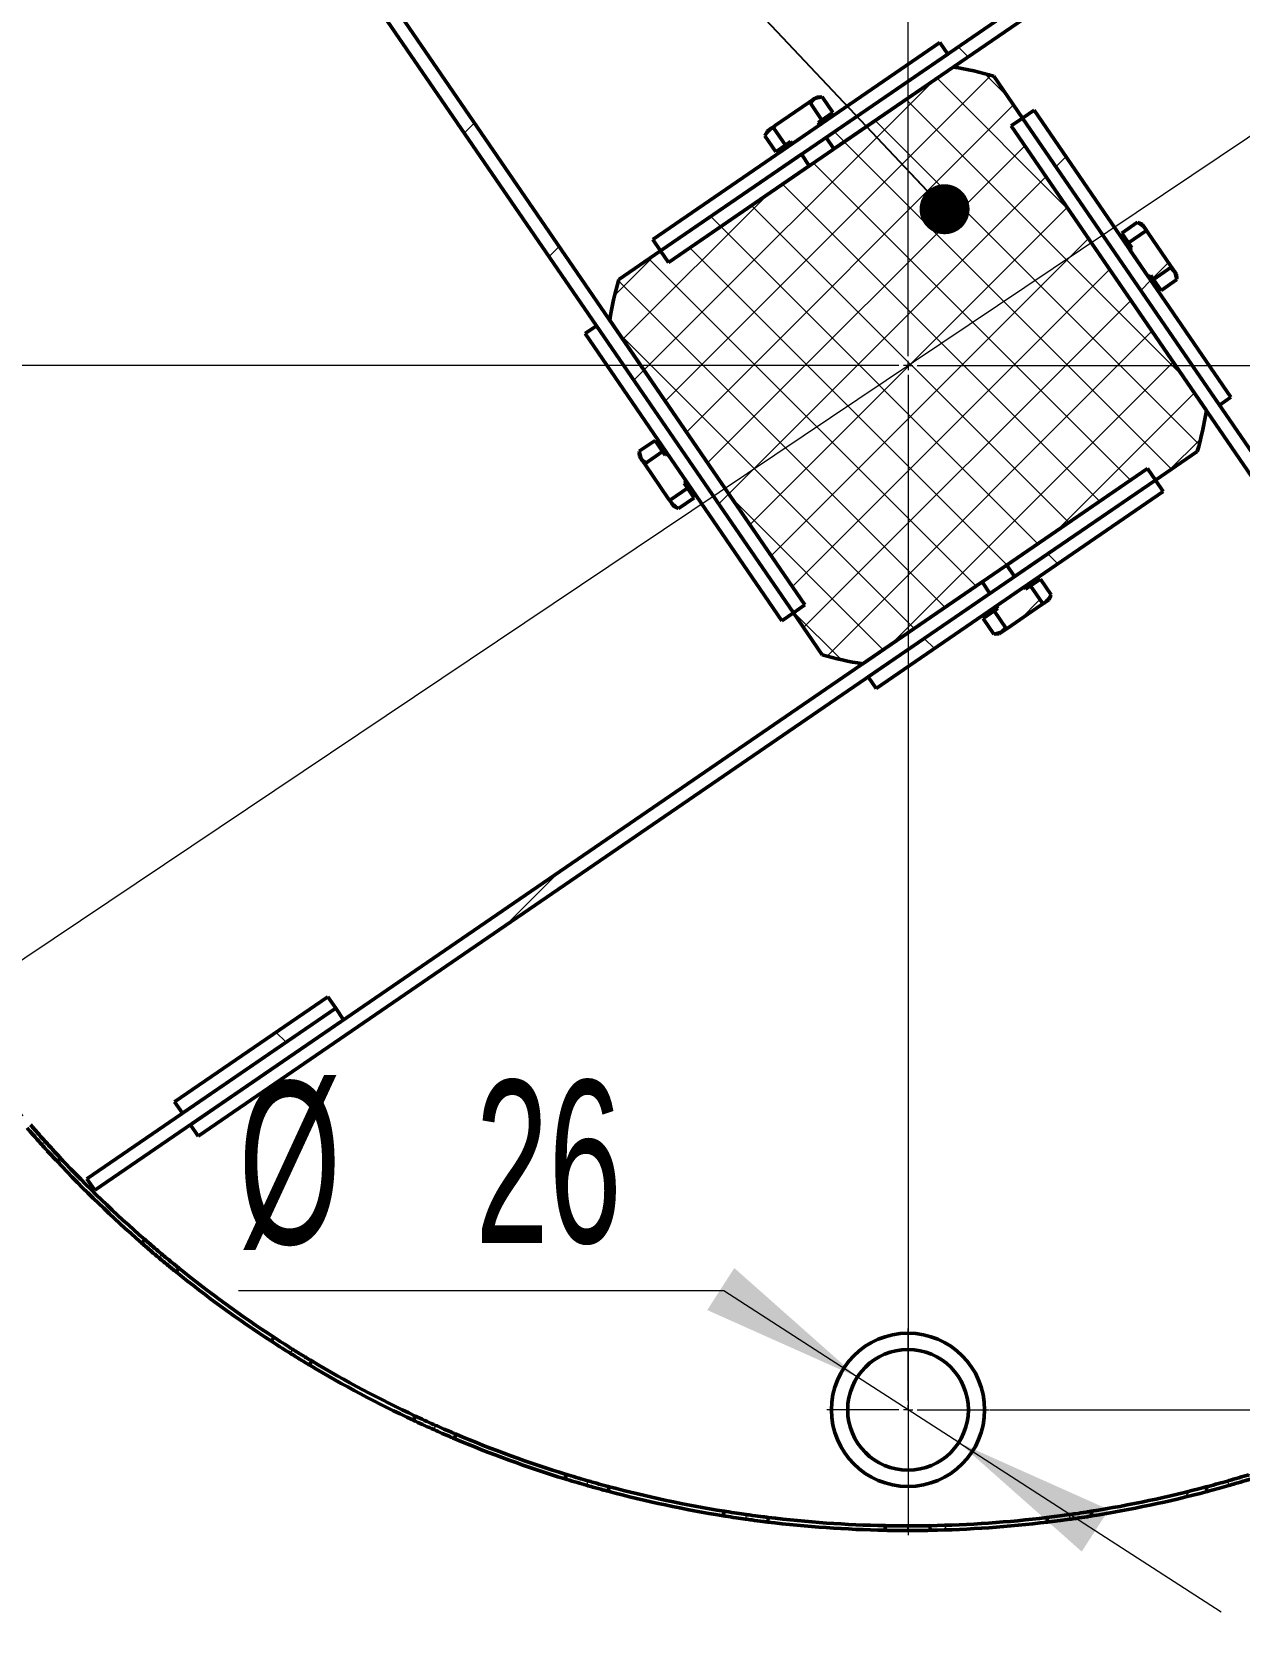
# Model space of a CAD drawing. Header units: millimetres. Extents: x 0 to 594, y 0 to 420.
# Drawn here: x 435.71 to 461.72, y 304.68 to 339.42 of the extents above; entities that cross this region are included whole.
import ezdxf

# ---------------------------------------------------------------- set-up
doc = ezdxf.new("R2010")
doc.units = ezdxf.units.MM
doc.linetypes.add('CENTERX2', pattern=[20.32, 12.7, -2.54, 2.54, -2.54])
doc.styles.add('SLDTEXTSTYLE1', font='TXT', dxfattribs={"width": 0.605})
doc.dimstyles.new('SLDDIMSTYLE1', dxfattribs={"dimtxt": 0.18, "dimasz": 1.076923, "dimexe": 0, "dimexo": 0.0625, "dimgap": 0, "dimtad": 0, "dimtih": 1, "dimtoh": 1, "dimdec": 0, "dimrnd": 1e-09, "dimzin": 0, "dimdsep": 46, "dimtxsty": 'Standard', "dimblk1": 'DOT', "dimblk2": 'DOT', "dimsah": 1, "dimcen": 0.09, "dimadec": 0, "dimazin": 0, "dimtfac": 1.076923, "dimtdec": 0, "dimtofl": 0, "dimtmove": 0, "dimatfit": 3, "dimldrblk": 'DOT', "dimfxl": 1, "dimfrac": 2, "dimtolj": 1, "dimtzin": 0, "dimarcsym": 0})
doc.dimstyles.new('SLDDIMSTYLE2', dxfattribs={"dimtxt": 3.5, "dimasz": 3.5, "dimexe": 0, "dimexo": 0.0625, "dimgap": 0.875, "dimtad": 0, "dimtih": 1, "dimtoh": 1, "dimlfac": 10, "dimrnd": 1e-09, "dimzin": 12, "dimdsep": 46, "dimtxsty": 'SLDTEXTSTYLE1', "dimsah": 1, "dimcen": 0, "dimadec": 0, "dimazin": 3, "dimtfac": 1, "dimtdec": 3, "dimtmove": 0, "dimatfit": 3, "dimfxl": 1, "dimfrac": 2, "dimtolj": 1, "dimtzin": 12, "dimarcsym": 0})
doc.dimstyles.new('SLDDIMSTYLE3', dxfattribs={"dimtxt": 3.5, "dimasz": 3.5, "dimexe": 0, "dimexo": 0.0625, "dimgap": 0.875, "dimtad": 2, "dimlfac": 10, "dimrnd": 1e-09, "dimzin": 12, "dimdsep": 46, "dimtxsty": 'SLDTEXTSTYLE1', "dimsah": 1, "dimcen": 0.09, "dimadec": 0, "dimazin": 3, "dimtfac": 1, "dimtdec": 3, "dimtmove": 0, "dimatfit": 0, "dimfxl": 1, "dimfrac": 2, "dimtolj": 1, "dimtzin": 12, "dimarcsym": 0})

# ---------------------------------------------------------------- blocks, each defined once
blk = doc.blocks.new('_D_3')
at = {"color": 7, "linetype": 'Continuous', "lineweight": 0, "transparency": 16777216}
for p, q in [((475.338, 346.167), (489.663, 355.772)), ((489.663, 355.772), (502.787, 355.772)), ((433.808, 318.322), (475.338, 346.167)), ((433.808, 318.322), (428.218, 314.574))]:
    blk.add_line(p, q, dxfattribs=at)
at = {"color": 7, "linetype": 'Continuous', "lineweight": 18, "transparency": 16777216}
for points in [[(475.338, 346.167), (478.545, 347.669), (477.945, 348.563)], [(433.808, 318.322), (430.601, 316.821), (431.201, 315.926)]]:
    blk.add_solid(points, dxfattribs=at)
at = {"color": 7, "linetype": 'Continuous', "lineweight": 18, "transparency": 16777216, "char_height": 3.5, "attachment_point": 1, "style": 'SLDTEXTSTYLE1'}
for s, insert in [('%%c', (489.663, 360.283)), ('500', (494.766, 360.308))]:
    blk.add_mtext(s, dxfattribs=dict(at, insert=insert))
blk = doc.blocks.new('_D_13')
at = {"color": 7, "linetype": 'Continuous', "lineweight": 0, "transparency": 16777216}
for p, q in [((474.503, 309.745), (474.503, 316.475)), ((456.333, 309.745), (475.503, 309.745)), ((474.503, 297.245), (474.503, 309.745)), ((474.503, 297.245), (474.503, 290.514))]:
    blk.add_line(p, q, dxfattribs=at)
at = {"color": 7, "linetype": 'Continuous', "lineweight": 18, "transparency": 16777216}
for points in [[(474.503, 309.745), (475.041, 313.245), (473.964, 313.245)], [(474.503, 297.245), (473.964, 293.745), (475.041, 293.745)]]:
    blk.add_solid(points, dxfattribs=at)
at = {"color": 7, "linetype": 'Continuous', "lineweight": 18, "transparency": 16777216, "insert": (469.991, 299.175), "char_height": 3.5, "attachment_point": 1, "rotation": 90, "style": 'SLDTEXTSTYLE1'}
blk.add_mtext('125', dxfattribs=at)
blk = doc.blocks.new('_D_14')
at = {"color": 7, "linetype": 'Continuous', "lineweight": 0, "transparency": 16777216}
for p, q in [((450.602, 312.306), (440.152, 312.306)), ((453.481, 310.449), (450.602, 312.306)), ((455.666, 309.04), (453.481, 310.449)), ((455.666, 309.04), (461.322, 305.392))]:
    blk.add_line(p, q, dxfattribs=at)
at = {"color": 7, "linetype": 'Continuous', "lineweight": 18, "transparency": 16777216}
for points in [[(453.481, 310.449), (450.831, 312.799), (450.247, 311.894)], [(455.666, 309.04), (458.315, 306.69), (458.899, 307.595)]]:
    blk.add_solid(points, dxfattribs=at)
at = {"color": 7, "linetype": 'Continuous', "lineweight": 18, "transparency": 16777216, "char_height": 3.5, "attachment_point": 1, "style": 'SLDTEXTSTYLE1'}
for s, insert in [('%%c', (440.152, 316.818)), ('26', (445.255, 316.842))]:
    blk.add_mtext(s, dxfattribs=dict(at, insert=insert))
blk = doc.blocks.new('_Dot')
at = {"color": 0, "linetype": 'ByBlock', "lineweight": -2}
blk.add_line((-0.5, 0), (-1, 0), dxfattribs=at)
at = {"color": 0, "linetype": 'ByBlock', "const_width": 0.5}
blk.add_lwpolyline([(-0.25, 0, 1), (0.25, 0, 1)], format="xyb", close=True, dxfattribs=at)
blk = doc.blocks.new('SW_CENTERMARKSYMBOL_1')
at = {"color": 0, "linetype": 'Continuous', "lineweight": 18}
for p, q in [((0, 0.2), (0, 1.75)), ((-0.2, 0), (-1.75, 0)), ((0, 0), (-0.1, 0)), ((0, 0), (0, 0.1)), ((0, 0), (0, -0.1)), ((0, 0), (0.1, 0)), ((0.2, 0), (1.75, 0)), ((0, -0.2), (0, -1.75))]:
    blk.add_line(p, q, dxfattribs=at)
blk = doc.blocks.new('SW_CENTERMARKSYMBOL_2')
at = {"color": 0, "linetype": 'Continuous', "lineweight": 18}
for p, q in [((0, 0.2), (0, 25.2)), ((-0.2, 0), (-25.2, 0)), ((0, 0), (-0.1, 0)), ((0, 0), (0, 0.1)), ((0, 0), (0, -0.1)), ((0, 0), (0.1, 0)), ((0.2, 0), (25.2, 0)), ((0, -0.2), (0, -25.2))]:
    blk.add_line(p, q, dxfattribs=at)
blk = doc.blocks.new('SW_CENTERMARKSYMBOL_3')
at = {"color": 0, "linetype": 'Continuous', "lineweight": 18}
for p, q in [((0, 0.2), (0, 25.1)), ((-0.2, 0), (-25.1, 0)), ((0, 0), (-0.1, 0)), ((0, 0), (0, 0.1)), ((0, 0), (0, -0.1)), ((0, 0), (0.1, 0)), ((0.2, 0), (25.1, 0)), ((0, -0.2), (0, -25.1))]:
    blk.add_line(p, q, dxfattribs=at)

msp = doc.modelspace()

# ---------------------------------------------------------------- hatches: boundary and pattern name
at = {"linetype": 'Continuous', "lineweight": 18}
h = msp.add_hatch(dxfattribs=at)
h.set_pattern_fill('ANSI31', angle=90, style=0)
h.paths.add_polyline_path([(452.8077, 337.1571), (452.9774, 336.9097), (470.033, 348.6016), (469.8634, 348.8491)], flags=0)
h = msp.add_hatch(dxfattribs=at)
h.set_pattern_fill('ANSI31', style=0)
h.paths.add_polyline_path([(438.3644, 346.9576), (452.104, 326.9148), (452.3515, 327.0845), (438.6118, 347.1272)], flags=0)
h = msp.add_hatch(dxfattribs=at)
h.set_pattern_fill('ANSI31', style=0)
h.paths.add_polyline_path([(449.2433, 334.7136), (455.4293, 338.9543), (455.2597, 339.2017), (449.0736, 334.9611)], flags=0)
h = msp.add_hatch(dxfattribs=at)
h.set_pattern_fill('ANSI37', scale=0.25, angle=2.8e-322, style=0)
edge = h.paths.add_edge_path(flags=0)
edge.add_line((459.9028, 329.7756), (460.8038, 330.3932))
edge.add_arc((454.573, 332.2446), 6.5, 343.45158, 351.38221)
edge.add_line((460.9996, 331.2706), (456.7946, 337.4048))
edge.add_line((456.7946, 337.4048), (457.042, 337.5744))
edge.add_line((457.042, 337.5744), (456.4244, 338.4754))
edge.add_arc((454.573, 332.2446), 6.5, 73.45158, 81.38221)
edge.add_line((455.547, 338.6712), (449.4129, 334.4662))
edge.add_line((449.4129, 334.4662), (449.2433, 334.7136))
edge.add_line((449.2433, 334.7136), (448.3423, 334.096))
edge.add_arc((454.573, 332.2446), 6.5, 163.45158, 171.38221)
edge.add_line((448.1464, 333.2186), (452.3515, 327.0845))
edge.add_line((452.3515, 327.0845), (452.104, 326.9148))
edge.add_line((452.104, 326.9148), (452.7217, 326.0138))
edge.add_arc((454.573, 332.2446), 6.5, 253.45158, 261.38221)
edge.add_line((453.5991, 325.818), (459.7332, 330.023))
edge.add_line((459.7332, 330.023), (459.9028, 329.7756))
h = msp.add_hatch(dxfattribs=at)
h.set_pattern_fill('ANSI31', style=0)
edge = h.paths.add_edge_path(flags=0)
edge.add_line((452.0396, 337.0671), (452.0736, 337.0176))
edge.add_line((452.0736, 337.0176), (452.6721, 337.4279))
edge.add_line((452.6721, 337.4279), (452.6382, 337.4774))
edge.add_line((452.6382, 337.4774), (452.718, 337.5321))
edge.add_line((452.718, 337.5321), (452.4565, 337.9136))
edge.add_spline(control_points=[(452.4565, 337.9136), (452.4499, 337.9121), (452.4432, 337.9106), (452.4366, 337.909)], knot_values=[0.0053296, 0.0053296, 0.0053296, 0.0053296, 0.005533, 0.005533, 0.005533, 0.005533], weights=[1, 1, 1, 1], degree=3, periodic=0)
edge.add_line((452.4366, 337.909), (451.7097, 337.4107))
edge.add_spline(control_points=[(451.7097, 337.4107), (451.6991, 337.3951), (451.6886, 337.3793), (451.6783, 337.3634)], knot_values=[0.0089286, 0.0089286, 0.0089286, 0.0089286, 0.0094981, 0.0094981, 0.0094981, 0.0094981], weights=[1, 1, 1, 1], degree=3, periodic=0)
edge.add_line((451.6783, 337.3634), (451.932, 336.9933))
edge.add_line((451.932, 336.9933), (452.0396, 337.0671))
h = msp.add_hatch(dxfattribs=at)
h.set_pattern_fill('ANSI31', style=0)
h.paths.add_polyline_path([(457.042, 337.5744), (461.2827, 331.3884), (461.5301, 331.558), (457.2895, 337.744)], flags=0)
h = msp.add_hatch(dxfattribs=at)
h.set_pattern_fill('ANSI31', angle=90, style=0)
h.paths.add_polyline_path([(470.7817, 317.5316), (457.042, 337.5744), (456.7946, 337.4048), (470.5343, 317.362)], flags=0)
h = msp.add_hatch(dxfattribs=at)
h.set_pattern_fill('ANSI31', angle=90, style=0)
h.paths.add_polyline_path([(449.2433, 334.7136), (449.4129, 334.4662), (452.4468, 336.546), (452.2772, 336.7935)], flags=0)
h = msp.add_hatch(dxfattribs=at)
h.set_pattern_fill('ANSI31', style=0)
edge = h.paths.add_edge_path(flags=0)
edge.add_line((459.3955, 334.778), (459.346, 334.7441))
edge.add_line((459.346, 334.7441), (459.7563, 334.1455))
edge.add_line((459.7563, 334.1455), (459.8058, 334.1794))
edge.add_line((459.8058, 334.1794), (459.8605, 334.0997))
edge.add_line((459.8605, 334.0997), (460.242, 334.3612))
edge.add_spline(control_points=[(460.242, 334.3612), (460.2405, 334.3678), (460.239, 334.3744), (460.2374, 334.381)], knot_values=[0.0053296, 0.0053296, 0.0053296, 0.0053296, 0.005533, 0.005533, 0.005533, 0.005533], weights=[1, 1, 1, 1], degree=3, periodic=0)
edge.add_line((460.2374, 334.381), (459.7392, 335.1079))
edge.add_spline(control_points=[(459.7392, 335.1079), (459.7235, 335.1185), (459.7077, 335.129), (459.6918, 335.1393)], knot_values=[0.0089286, 0.0089286, 0.0089286, 0.0089286, 0.0094981, 0.0094981, 0.0094981, 0.0094981], weights=[1, 1, 1, 1], degree=3, periodic=0)
edge.add_line((459.6918, 335.1393), (459.3217, 334.8856))
edge.add_line((459.3217, 334.8856), (459.3955, 334.778))
h = msp.add_hatch(dxfattribs=at)
h.set_pattern_fill('ANSI31', angle=90, style=0)
h.paths.add_polyline_path([(452.104, 326.9148), (447.8634, 333.1009), (447.6159, 332.9313), (451.8566, 326.7452)], flags=0)
h = msp.add_hatch(dxfattribs=at)
h.set_pattern_fill('ANSI31', style=0)
edge = h.paths.add_edge_path(flags=0)
edge.add_line((449.7506, 329.7112), (449.8001, 329.7452))
edge.add_line((449.8001, 329.7452), (449.3897, 330.3437))
edge.add_line((449.3897, 330.3437), (449.3403, 330.3098))
edge.add_line((449.3403, 330.3098), (449.2856, 330.3896))
edge.add_line((449.2856, 330.3896), (448.9041, 330.1281))
edge.add_spline(control_points=[(448.9041, 330.1281), (448.9056, 330.1214), (448.9071, 330.1148), (448.9086, 330.1082)], knot_values=[0.0053296, 0.0053296, 0.0053296, 0.0053296, 0.005533, 0.005533, 0.005533, 0.005533], weights=[1, 1, 1, 1], degree=3, periodic=0)
edge.add_line((448.9086, 330.1082), (449.4069, 329.3813))
edge.add_spline(control_points=[(449.4069, 329.3813), (449.4226, 329.3707), (449.4384, 329.3602), (449.4542, 329.3499)], knot_values=[0.0089286, 0.0089286, 0.0089286, 0.0089286, 0.0094981, 0.0094981, 0.0094981, 0.0094981], weights=[1, 1, 1, 1], degree=3, periodic=0)
edge.add_line((449.4542, 329.3499), (449.8244, 329.6036))
edge.add_line((449.8244, 329.6036), (449.7506, 329.7112))
h = msp.add_hatch(dxfattribs=at)
h.set_pattern_fill('ANSI31', angle=90, style=0)
h.paths.add_polyline_path([(459.9028, 329.7756), (453.7168, 325.535), (453.8864, 325.2875), (460.0724, 329.5282)], flags=0)
h = msp.add_hatch(dxfattribs=at)
h.set_pattern_fill('ANSI31', style=0)
h.paths.add_polyline_path([(459.9028, 329.7756), (459.7332, 330.023), (456.6992, 327.9432), (456.8688, 327.6958)], flags=0)
h = msp.add_hatch(dxfattribs=at)
h.set_pattern_fill('ANSI31', style=0)
h.paths.add_polyline_path([(456.3383, 327.3321), (456.1687, 327.5795), (439.1131, 315.8876), (439.2827, 315.6402)], flags=0)
h = msp.add_hatch(dxfattribs=at)
h.set_pattern_fill('ANSI31', style=0)
edge = h.paths.add_edge_path(flags=0)
edge.add_line((457.1064, 327.4222), (457.0725, 327.4717))
edge.add_line((457.0725, 327.4717), (456.4739, 327.0613))
edge.add_line((456.4739, 327.0613), (456.5079, 327.0118))
edge.add_line((456.5079, 327.0118), (456.4281, 326.9571))
edge.add_line((456.4281, 326.9571), (456.6896, 326.5757))
edge.add_spline(control_points=[(456.6896, 326.5757), (456.6962, 326.5772), (456.7028, 326.5787), (456.7094, 326.5802)], knot_values=[0.0053296, 0.0053296, 0.0053296, 0.0053296, 0.005533, 0.005533, 0.005533, 0.005533], weights=[1, 1, 1, 1], degree=3, periodic=0)
edge.add_line((456.7094, 326.5802), (457.4363, 327.0785))
edge.add_spline(control_points=[(457.4363, 327.0785), (457.447, 327.0942), (457.4574, 327.1099), (457.4678, 327.1258)], knot_values=[0.0089286, 0.0089286, 0.0089286, 0.0089286, 0.0094981, 0.0094981, 0.0094981, 0.0094981], weights=[1, 1, 1, 1], degree=3, periodic=0)
edge.add_line((457.4678, 327.1258), (457.214, 327.4959))
edge.add_line((457.214, 327.4959), (457.1064, 327.4222))
h = msp.add_hatch(dxfattribs=at)
h.set_pattern_fill('ANSI31', angle=90, style=0)
h.paths.add_polyline_path([(442.2427, 318.3967), (442.073, 318.6442), (438.7738, 316.3825), (438.9434, 316.135)], flags=0)
h = msp.add_hatch(dxfattribs=at)
h.set_pattern_fill('ANSI31', style=0)
h.paths.add_polyline_path([(437.051, 314.4741), (442.4123, 318.1493), (442.2427, 318.3967), (436.8814, 314.7215)], flags=0)
h = msp.add_hatch(dxfattribs=at)
h.set_pattern_fill('ANSI31', angle=90, style=0)
edge = h.paths.add_edge_path(flags=0)
edge.add_line((484.6368, 302.8198), (479.2007, 317.7555))
edge.add_line((479.2007, 317.7555), (478.9188, 317.6528))
edge.add_line((478.9188, 317.6528), (484.3549, 302.7172))
edge.add_arc((484.073, 302.6146), 0.3, 0, 20, ccw=False)
edge.add_line((484.373, 302.6146), (484.373, 297.8446))
edge.add_arc((484.073, 297.8446), 0.3, -90, 0, ccw=False)
edge.add_line((484.073, 297.5446), (457.8087, 297.5446))
edge.add_line((457.8087, 297.5446), (457.8087, 297.2446))
edge.add_line((457.8087, 297.2446), (484.073, 297.2446))
edge.add_arc((484.073, 297.8446), 0.6, 270, 360)
edge.add_line((484.673, 297.8446), (484.673, 302.6146))
edge.add_arc((484.073, 302.6146), 0.6, 0, 20)
h = msp.add_hatch(dxfattribs=at)
h.set_pattern_fill('ANSI31', style=0)
edge = h.paths.add_edge_path(flags=0)
edge.add_arc((454.573, 332.2446), 25, 223.08061, 228.87561, ccw=False)
edge.add_line((436.3132, 315.1689), (436.2402, 315.1006))
edge.add_arc((454.573, 332.2446), 25.1, 223.08061, 228.87561)
edge.add_line((438.0649, 313.3372), (438.1306, 313.4125))
h = msp.add_hatch(dxfattribs=at)
h.set_pattern_fill('ANSI31', style=0)
edge = h.paths.add_edge_path(flags=0)
edge.add_arc((454.573, 332.2446), 25, 231.08061, 236.87561, ccw=False)
edge.add_line((438.8674, 312.7939), (438.8046, 312.716))
edge.add_arc((454.573, 332.2446), 25.1, 231.08061, 236.87561)
edge.add_line((440.8569, 311.2237), (440.9116, 311.3075))
h = msp.add_hatch(dxfattribs=at)
h.set_pattern_fill('ANSI31', style=0)
edge = h.paths.add_edge_path(flags=0)
edge.add_arc((454.573, 332.2446), 25, 239.08061, 244.87561, ccw=False)
edge.add_line((441.7272, 310.7973), (441.6759, 310.7115))
edge.add_arc((454.573, 332.2446), 25.1, 239.08061, 244.87561)
edge.add_line((443.916, 309.5194), (443.9584, 309.6099))
h = msp.add_hatch(dxfattribs=at)
h.set_pattern_fill('ANSI31', style=0)
edge = h.paths.add_edge_path(flags=0)
edge.add_arc((454.573, 332.2446), 25, 247.08061, 252.87561, ccw=False)
edge.add_line((444.8371, 309.2183), (444.7982, 309.1262))
edge.add_arc((454.573, 332.2446), 25.1, 247.08061, 252.87561)
edge.add_line((447.1824, 308.2574), (447.2119, 308.3529))
h = msp.add_hatch(dxfattribs=at)
h.set_pattern_fill('ANSI31', style=0)
edge = h.paths.add_edge_path(flags=0)
edge.add_arc((454.573, 332.2446), 25, 255.08061, 260.87561, ccw=False)
edge.add_line((448.1365, 308.0874), (448.1108, 307.9908))
edge.add_arc((454.573, 332.2446), 25.1, 255.08061, 260.87561)
edge.add_line((450.5927, 307.4622), (450.6086, 307.561))
h = msp.add_hatch(dxfattribs=at)
h.set_pattern_fill('ANSI31', style=0)
edge = h.paths.add_edge_path(flags=0)
edge.add_arc((454.573, 332.2446), 25, 279.08061, 284.87561, ccw=False)
edge.add_line((458.5186, 307.5579), (458.5344, 307.4592))
edge.add_arc((454.573, 332.2446), 25.1, 279.08061, 284.87561)
edge.add_line((461.0167, 307.9858), (460.9911, 308.0825))
h = msp.add_hatch(dxfattribs=at)
h.set_pattern_fill('ANSI31', style=0)
edge = h.paths.add_edge_path(flags=0)
edge.add_arc((454.573, 332.2446), 25, 263.08061, 268.87561, ccw=False)
edge.add_line((451.5612, 307.4267), (451.5492, 307.3274))
edge.add_arc((454.573, 332.2446), 25.1, 263.08061, 268.87561)
edge.add_line((454.0805, 307.1494), (454.0825, 307.2494))
h = msp.add_hatch(dxfattribs=at)
h.set_pattern_fill('ANSI31', style=0)
edge = h.paths.add_edge_path(flags=0)
edge.add_arc((454.573, 332.2446), 25, 271.08061, 276.87561, ccw=False)
edge.add_line((455.0445, 307.2491), (455.0464, 307.1491))
edge.add_arc((454.573, 332.2446), 25.1, 271.08061, 276.87561)
edge.add_line((457.5779, 307.3251), (457.5659, 307.4244))

# ---------------------------------------------------------------- linework, layer by layer
at = {"color": 7, "linetype": 'Continuous', "lineweight": 50}
for p, q in [((452.8077, 337.1571), (469.8634, 348.8491)), ((452.9774, 336.9097), (470.033, 348.6016)), ((438.6118, 347.1272), (452.3515, 327.0845)), ((438.3644, 346.9576), (452.104, 326.9148)), ((455.2597, 339.2017), (449.0736, 334.9611)), ((455.4293, 338.9543), (455.2597, 339.2017)), ((455.4293, 338.9543), (449.2433, 334.7136)), ((449.4129, 334.4662), (455.547, 338.6712)), ((456.4244, 338.4754), (457.042, 337.5744)), ((452.7229, 338.0349), (452.5581, 337.9923)), ((452.6093, 338.0274), (452.5581, 337.9923)), ((452.6925, 338.0339), (452.6093, 338.0274)), ((452.7229, 338.0349), (452.9559, 337.6951)), ((452.4366, 337.909), (451.7097, 337.4107)), ((452.5581, 337.9923), (452.4366, 337.909)), ((452.4366, 337.909), (452.4565, 337.9136)), ((452.4565, 337.9136), (452.718, 337.5321)), ((452.718, 337.5321), (452.9559, 337.6951)), ((457.2895, 337.744), (457.042, 337.5744)), ((461.5301, 331.558), (457.2895, 337.744)), ((451.6327, 337.3579), (451.5371, 337.2924)), ((451.7085, 337.4099), (451.6327, 337.3579)), ((451.6327, 337.3579), (451.6772, 337.3765)), ((451.6783, 337.3634), (451.7097, 337.4107)), ((451.6783, 337.3634), (451.932, 336.9933)), ((452.0736, 337.0176), (452.6721, 337.4279)), ((452.718, 337.5321), (452.6382, 337.4774)), ((452.6721, 337.4279), (452.6382, 337.4774)), ((452.8677, 337.562), (452.8338, 337.6115)), ((457.042, 337.5744), (456.7946, 337.4048)), ((470.5343, 317.362), (456.7946, 337.4048)), ((456.7946, 337.4048), (460.9996, 331.2706)), ((461.2827, 331.3884), (457.042, 337.5744)), ((470.7817, 317.5316), (457.042, 337.5744)), ((451.5067, 337.2149), (451.4891, 337.1891)), ((451.4891, 337.1891), (451.722, 336.8493)), ((451.5371, 337.2924), (451.5012, 337.2175)), ((451.932, 336.9933), (451.722, 336.8493)), ((452.0396, 337.0671), (451.932, 336.9933)), ((452.0396, 337.0671), (452.0736, 337.0176)), ((452.9774, 336.9097), (452.8077, 337.1571)), ((449.2433, 334.7136), (452.2772, 336.7935)), ((451.844, 336.933), (451.878, 336.8835)), ((452.2772, 336.7935), (452.4468, 336.546)), ((449.4129, 334.4662), (452.4468, 336.546)), ((459.5175, 335.3286), (459.1777, 335.0956)), ((459.5433, 335.3109), (459.5175, 335.3286)), ((459.6208, 335.2806), (459.5459, 335.3164)), ((459.6864, 335.1849), (459.6208, 335.2806)), ((449.0736, 334.9611), (449.2433, 334.7136)), ((459.3217, 334.8856), (459.1777, 335.0956)), ((459.2614, 334.9736), (459.2119, 334.9397)), ((459.6918, 335.1393), (459.3217, 334.8856)), ((459.6864, 335.1849), (459.7049, 335.1405)), ((459.7383, 335.1092), (459.6864, 335.1849)), ((459.6918, 335.1393), (459.7392, 335.1079)), ((460.2374, 334.381), (459.7392, 335.1079)), ((448.3423, 334.096), (449.2433, 334.7136)), ((449.2433, 334.7136), (449.4129, 334.4662)), ((459.3955, 334.778), (459.3217, 334.8856)), ((459.3955, 334.778), (459.346, 334.7441)), ((459.346, 334.7441), (459.7563, 334.1455)), ((460.242, 334.3612), (459.8605, 334.0997)), ((460.2374, 334.381), (460.242, 334.3612)), ((460.3207, 334.2595), (460.2374, 334.381)), ((460.3633, 334.0947), (460.3207, 334.2595)), ((460.3558, 334.2083), (460.3207, 334.2595)), ((460.3623, 334.1252), (460.3558, 334.2083)), ((459.7563, 334.1455), (459.8058, 334.1794)), ((459.8605, 334.0997), (459.8058, 334.1794)), ((459.8605, 334.0997), (460.0236, 333.8618)), ((459.8904, 333.9499), (459.9399, 333.9838)), ((460.3633, 334.0947), (460.0236, 333.8618)), ((452.3515, 327.0845), (448.1464, 333.2186)), ((447.8634, 333.1009), (447.6159, 332.9313)), ((447.6159, 332.9313), (451.8566, 326.7452)), ((447.8634, 333.1009), (452.104, 326.9148)), ((461.2827, 331.3884), (461.5301, 331.558)), ((448.7827, 330.3945), (449.1225, 330.6274)), ((448.7827, 330.3945), (448.8253, 330.2297)), ((448.9041, 330.1281), (449.2856, 330.3896)), ((449.2856, 330.3896), (449.1225, 330.6274)), ((449.2557, 330.5393), (449.2062, 330.5054)), ((449.2856, 330.3896), (449.3403, 330.3098)), ((460.8038, 330.3932), (459.9028, 329.7756)), ((448.7838, 330.3641), (448.7902, 330.2809)), ((448.7902, 330.2809), (448.8253, 330.2297)), ((448.8253, 330.2297), (448.9086, 330.1082)), ((448.9086, 330.1082), (448.9041, 330.1281)), ((448.9086, 330.1082), (449.4069, 329.3813)), ((449.3897, 330.3437), (449.3403, 330.3098)), ((449.8001, 329.7452), (449.3897, 330.3437)), ((449.7506, 329.7112), (449.8001, 329.7452)), ((449.7506, 329.7112), (449.8244, 329.6036)), ((459.7332, 330.023), (453.5991, 325.818)), ((453.7168, 325.535), (459.9028, 329.7756)), ((459.7332, 330.023), (456.6992, 327.9432)), ((459.9028, 329.7756), (456.8688, 327.6958)), ((459.9028, 329.7756), (459.7332, 330.023)), ((460.0724, 329.5282), (459.9028, 329.7756)), ((449.4542, 329.3499), (449.4069, 329.3813)), ((449.4078, 329.3801), (449.4597, 329.3043)), ((449.4597, 329.3043), (449.4412, 329.3487)), ((449.4542, 329.3499), (449.8244, 329.6036)), ((449.6286, 329.1607), (449.9683, 329.3936)), ((449.8244, 329.6036), (449.9683, 329.3936)), ((449.8847, 329.5156), (449.9342, 329.5496)), ((453.8864, 325.2875), (460.0724, 329.5282)), ((449.4597, 329.3043), (449.5253, 329.2086)), ((449.5253, 329.2086), (449.6002, 329.1728)), ((449.6028, 329.1783), (449.6286, 329.1607)), ((456.8688, 327.6958), (456.6992, 327.9432)), ((457.214, 327.4959), (457.4241, 327.6399)), ((457.302, 327.5563), (457.2681, 327.6057)), ((457.657, 327.3001), (457.4241, 327.6399)), ((456.1687, 327.5795), (439.1131, 315.8876)), ((456.3383, 327.3321), (439.2827, 315.6402)), ((456.1687, 327.5795), (456.3383, 327.3321)), ((457.0725, 327.4717), (456.4739, 327.0613)), ((457.1064, 327.4222), (457.0725, 327.4717)), ((457.1064, 327.4222), (457.214, 327.4959)), ((457.4678, 327.1258), (457.214, 327.4959)), ((457.609, 327.1969), (457.6448, 327.2717)), ((457.6394, 327.2744), (457.657, 327.3001)), ((451.8566, 326.7452), (452.104, 326.9148)), ((452.104, 326.9148), (452.3515, 327.0845)), ((452.7217, 326.0138), (452.104, 326.9148)), ((456.4281, 326.9571), (456.1902, 326.7941)), ((456.2783, 326.9272), (456.3123, 326.8778)), ((456.4281, 326.9571), (456.5079, 327.0118)), ((456.6896, 326.5757), (456.4281, 326.9571)), ((456.4739, 327.0613), (456.5079, 327.0118)), ((456.7094, 326.5802), (457.4363, 327.0785)), ((457.4678, 327.1258), (457.4363, 327.0785)), ((457.4376, 327.0793), (457.5134, 327.1313)), ((457.5134, 327.1313), (457.4689, 327.1128)), ((457.5134, 327.1313), (457.609, 327.1969)), ((456.4231, 326.4543), (456.1902, 326.7941)), ((456.588, 326.4969), (456.7094, 326.5802)), ((456.7094, 326.5802), (456.6896, 326.5757)), ((456.4231, 326.4543), (456.588, 326.4969)), ((456.4536, 326.4554), (456.5368, 326.4618)), ((456.5368, 326.4618), (456.588, 326.4969)), ((453.7168, 325.535), (453.8864, 325.2875)), ((442.073, 318.6442), (438.7738, 316.3825)), ((442.2427, 318.3967), (442.073, 318.6442)), ((442.2427, 318.3967), (436.8814, 314.7215)), ((442.2427, 318.3967), (438.9434, 316.135)), ((442.4123, 318.1493), (442.2427, 318.3967)), ((442.4123, 318.1493), (437.051, 314.4741)), ((438.7738, 316.3825), (438.9434, 316.135)), ((439.1131, 315.8876), (439.2827, 315.6402)), ((436.3132, 315.1689), (436.2402, 315.1006)), ((437.051, 314.4741), (436.8814, 314.7215)), ((438.0649, 313.3372), (438.1306, 313.4125)), ((438.8674, 312.7939), (438.8046, 312.716)), ((440.8569, 311.2237), (440.9116, 311.3075)), ((441.7272, 310.7973), (441.6759, 310.7115)), ((443.916, 309.5194), (443.9584, 309.6099)), ((444.8371, 309.2183), (444.7982, 309.1262)), ((447.1824, 308.2574), (447.2119, 308.3529)), ((448.1365, 308.0874), (448.1108, 307.9908)), ((461.0167, 307.9858), (460.9911, 308.0825)), ((450.5927, 307.4622), (450.6086, 307.561)), ((458.5186, 307.5579), (458.5344, 307.4592)), ((451.5612, 307.4267), (451.5492, 307.3274)), ((454.0805, 307.1494), (454.0825, 307.2494)), ((455.0445, 307.2491), (455.0464, 307.1491)), ((457.5779, 307.3251), (457.5659, 307.4244))]:
    msp.add_line(p, q, dxfattribs=at)
at = {"color": 8, "linetype": 'Continuous', "lineweight": 18}
for p, q in [((435.9872, 315.5244), (435.9129, 315.4575)), ((438.4951, 313.1004), (438.4308, 313.0239)), ((441.3159, 311.0491), (441.2629, 310.9643)), ((444.3948, 309.4104), (444.354, 309.319)), ((447.6717, 308.216), (447.6441, 308.1199)), ((461.4536, 308.2101), (461.4811, 308.114)), ((451.083, 307.4894), (451.0691, 307.3904)), ((458.0417, 307.4864), (458.0556, 307.3874)), ((454.5622, 307.2446), (454.5622, 307.1446))]:
    msp.add_line(p, q, dxfattribs=at)
at = {"color": 7, "linetype": 'CENTERX2', "lineweight": 18}
msp.add_circle((454.573, 332.2446), 25, dxfattribs=at)
at = {"color": 7, "linetype": 'Continuous', "lineweight": 50}
for radius in [1.65, 1.3]:
    msp.add_circle((454.573, 309.7446), radius, dxfattribs=at)
for radius, start, end in [(6.5, 73.45158, 81.38221), (6.5, 163.45158, 171.38221), (6.5, 343.45158, 351.38221), (6.5, 253.45158, 261.38221), (25.1, 223.08061, 228.87561), (25, 223.08061, 228.87561), (25.1, 231.08061, 236.87561), (25, 231.08061, 236.87561), (25.1, 239.08061, 244.87561), (25, 239.08061, 244.87561), (25, 247.08061, 252.87561), (25.1, 247.08061, 252.87561), (25.1, 255.08061, 260.87561), (25, 255.08061, 260.87561), (25, 279.08061, 284.87561), (25.1, 279.08061, 284.87561), (25.1, 263.08061, 268.87561), (25, 263.08061, 268.87561), (25, 271.08061, 276.87561), (25.1, 271.08061, 276.87561)]:
    msp.add_arc((454.573, 332.2446), radius, start, end, dxfattribs=at)
for points, knots in [([(452.5581, 337.9923), (452.555, 337.9901), (452.5196, 337.9652), (452.4979, 337.9217), (452.4781, 337.882)], [0, 0, 0, 0, 0.087581, 1, 1, 1, 1]), ([(451.4891, 337.1891), (451.5187, 337.237), (451.5592, 337.3026), (451.6172, 337.3462), (451.6327, 337.3579)], [0, 0, 0, 0, 0.7313664, 1, 1, 1, 1]), ([(459.5175, 335.3286), (459.5655, 335.2989), (459.6311, 335.2584), (459.6746, 335.2005), (459.6864, 335.1849)], [0, 0, 0, 0, 0.7313664, 1, 1, 1, 1]), ([(460.3207, 334.2595), (460.3185, 334.2626), (460.2936, 334.2981), (460.2501, 334.3198), (460.2104, 334.3395)], [0, 0, 0, 0, 0.087581, 1, 1, 1, 1]), ([(448.8253, 330.2297), (448.8275, 330.2266), (448.8525, 330.1911), (448.896, 330.1695), (448.9356, 330.1497)], [0, 0, 0, 0, 0.08758103, 1, 1, 1, 1]), ([(449.6286, 329.1607), (449.5806, 329.1903), (449.515, 329.2308), (449.4714, 329.2887), (449.4597, 329.3043)], [0, 0, 0, 0, 0.7313664, 1, 1, 1, 1]), ([(457.657, 327.3001), (457.6274, 327.2522), (457.5868, 327.1866), (457.5289, 327.143), (457.5134, 327.1313)], [0, 0, 0, 0, 0.7313664, 1, 1, 1, 1]), ([(456.588, 326.4969), (456.5911, 326.4991), (456.6265, 326.524), (456.6482, 326.5675), (456.668, 326.6072)], [0, 0, 0, 0, 0.087581, 1, 1, 1, 1]), ([(435.9128, 315.4575), (435.8674, 315.5082), (435.7659, 315.6216), (435.6596, 315.7432), (435.6052, 315.8059), (435.5941, 315.8187)], [0, 0, 0, 0, 0.3919625, 0.8763883, 1, 1, 1, 1]), ([(435.9872, 315.5244), (435.9422, 315.5746), (435.8415, 315.6871), (435.7355, 315.8083), (435.6811, 315.871), (435.6697, 315.8841)], [0, 0, 0, 0, 0.3893792, 0.8724896, 1, 1, 1, 1]), ([(436.2402, 315.1006), (436.2174, 315.1251), (436.1482, 315.1992), (436.0341, 315.3232), (435.9452, 315.4217), (435.9128, 315.4575)], [0, 0, 0, 0, 0.23819217, 0.72292059, 1, 1, 1, 1]), ([(436.3132, 315.1689), (436.2888, 315.1951), (436.2181, 315.2709), (436.1039, 315.3951), (436.0173, 315.491), (435.9872, 315.5244)], [0, 0, 0, 0, 0.2558864, 0.7409366, 1, 1, 1, 1]), ([(438.4951, 313.1004), (438.4436, 313.1439), (438.3281, 313.2413), (438.2063, 313.3466), (438.1437, 313.4011), (438.1306, 313.4125)], [0, 0, 0, 0, 0.3893792, 0.8724896, 1, 1, 1, 1]), ([(438.4308, 313.0239), (438.3787, 313.0678), (438.2624, 313.166), (438.1402, 313.2715), (438.0776, 313.3261), (438.0649, 313.3372)], [0, 0, 0, 0, 0.3919625, 0.87638826, 1, 1, 1, 1]), ([(438.8046, 312.716), (438.7775, 312.7379), (438.6975, 312.8027), (438.5669, 312.9099), (438.4665, 312.994), (438.4308, 313.0239)], [0, 0, 0, 0, 0.2478444, 0.7326688, 1, 1, 1, 1]), ([(438.8674, 312.7939), (438.8395, 312.8164), (438.759, 312.8816), (438.6286, 312.9887), (438.5296, 313.0716), (438.4951, 313.1004)], [0, 0, 0, 0, 0.2558864, 0.7409366, 1, 1, 1, 1]), ([(441.3159, 311.0491), (441.2588, 311.085), (441.131, 311.1654), (440.9957, 311.2527), (440.9261, 311.298), (440.9116, 311.3075)], [0, 0, 0, 0, 0.38937923, 0.87248958, 1, 1, 1, 1]), ([(441.2629, 310.9644), (441.2052, 311.0006), (441.0764, 311.0816), (440.9406, 311.1692), (440.8711, 311.2145), (440.8569, 311.2237)], [0, 0, 0, 0, 0.3919625, 0.8763883, 1, 1, 1, 1]), ([(441.6759, 310.7115), (441.6472, 310.7287), (441.5603, 310.7809), (441.4165, 310.8686), (441.3038, 310.9388), (441.2629, 310.9644)], [0, 0, 0, 0, 0.2381922, 0.7229206, 1, 1, 1, 1]), ([(441.7272, 310.7973), (441.6966, 310.8158), (441.6077, 310.8691), (441.4637, 310.957), (441.3541, 311.0253), (441.3159, 311.0491)], [0, 0, 0, 0, 0.2558864, 0.7409366, 1, 1, 1, 1]), ([(444.3948, 309.4104), (444.3333, 309.438), (444.1955, 309.4998), (444.0493, 309.5674), (443.9741, 309.6026), (443.9584, 309.6099)], [0, 0, 0, 0, 0.3893792, 0.8724896, 1, 1, 1, 1]), ([(444.354, 309.319), (444.2919, 309.3469), (444.153, 309.4092), (444.0064, 309.477), (443.9312, 309.5122), (443.916, 309.5194)], [0, 0, 0, 0, 0.3919625, 0.8763883, 1, 1, 1, 1]), ([(444.7982, 309.1262), (444.7662, 309.1398), (444.6715, 309.1799), (444.5164, 309.247), (444.3966, 309.3001), (444.354, 309.319)], [0, 0, 0, 0, 0.2478444, 0.7326688, 1, 1, 1, 1]), ([(444.8371, 309.2183), (444.8042, 309.2323), (444.7088, 309.2727), (444.5539, 309.3397), (444.4359, 309.3921), (444.3948, 309.4104)], [0, 0, 0, 0, 0.25588635, 0.74093659, 1, 1, 1, 1]), ([(447.6441, 308.1199), (447.5787, 308.1389), (447.4325, 308.1813), (447.2779, 308.228), (447.1985, 308.2524), (447.1824, 308.2574)], [0, 0, 0, 0, 0.3919625, 0.8763883, 1, 1, 1, 1]), ([(447.6717, 308.216), (447.607, 308.2348), (447.4619, 308.2769), (447.3078, 308.3234), (447.2284, 308.3478), (447.2119, 308.3529)], [0, 0, 0, 0, 0.3893792, 0.8724896, 1, 1, 1, 1]), ([(448.1365, 308.0874), (448.102, 308.0966), (448.0018, 308.1235), (447.8392, 308.1683), (447.715, 308.2037), (447.6717, 308.216)], [0, 0, 0, 0, 0.25588635, 0.74093659, 1, 1, 1, 1]), ([(461.4536, 308.2101), (461.3888, 308.1917), (461.2435, 308.1505), (461.0881, 308.1083), (461.0078, 308.0869), (460.9911, 308.0825)], [0, 0, 0, 0, 0.38937923, 0.87248958, 1, 1, 1, 1]), ([(461.916, 308.3473), (461.8817, 308.3368), (461.7826, 308.3065), (461.6209, 308.2583), (461.4968, 308.2225), (461.4536, 308.2101)], [0, 0, 0, 0, 0.2558864, 0.7409366, 1, 1, 1, 1]), ([(461.9453, 308.2517), (461.9134, 308.2419), (461.8165, 308.2123), (461.655, 308.1641), (461.5275, 308.1273), (461.4811, 308.114)], [0, 0, 0, 0, 0.2381922, 0.7229206, 1, 1, 1, 1]), ([(448.1108, 307.9908), (448.0785, 307.9994), (447.9806, 308.0256), (447.8182, 308.0703), (447.6905, 308.1067), (447.6441, 308.1199)], [0, 0, 0, 0, 0.23819217, 0.72292059, 1, 1, 1, 1]), ([(461.4811, 308.114), (461.4156, 308.0954), (461.2692, 308.0538), (461.1133, 308.0115), (461.0331, 307.9902), (461.0167, 307.9858)], [0, 0, 0, 0, 0.3919625, 0.8763883, 1, 1, 1, 1]), ([(451.0691, 307.3904), (451.0017, 307.4001), (450.851, 307.4217), (450.6914, 307.4464), (450.6094, 307.4596), (450.5927, 307.4622)], [0, 0, 0, 0, 0.3919625, 0.8763883, 1, 1, 1, 1]), ([(451.083, 307.4894), (451.0163, 307.499), (450.8668, 307.5204), (450.7077, 307.5451), (450.6257, 307.5582), (450.6086, 307.561)], [0, 0, 0, 0, 0.3893792, 0.8724896, 1, 1, 1, 1]), ([(451.5612, 307.4267), (451.5257, 307.4311), (451.4228, 307.4437), (451.2555, 307.4654), (451.1276, 307.4832), (451.083, 307.4894)], [0, 0, 0, 0, 0.2558864, 0.7409366, 1, 1, 1, 1]), ([(458.0417, 307.4864), (457.9749, 307.4772), (457.8253, 307.4566), (457.6655, 307.4365), (457.5831, 307.4265), (457.5659, 307.4244)], [0, 0, 0, 0, 0.3893792, 0.8724896, 1, 1, 1, 1]), ([(458.5186, 307.5579), (458.4833, 307.5523), (458.3809, 307.5361), (458.2141, 307.5109), (458.0862, 307.4927), (458.0417, 307.4864)], [0, 0, 0, 0, 0.25588635, 0.74093659, 1, 1, 1, 1]), ([(458.5344, 307.4592), (458.5, 307.4537), (458.3984, 307.4376), (458.2314, 307.4123), (458.1016, 307.3939), (458.0555, 307.3874)], [0, 0, 0, 0, 0.2478444, 0.7326688, 1, 1, 1, 1]), ([(451.5492, 307.3274), (451.5146, 307.3317), (451.4125, 307.3442), (451.2449, 307.3659), (451.1152, 307.384), (451.0691, 307.3904)], [0, 0, 0, 0, 0.2478444, 0.7326688, 1, 1, 1, 1]), ([(454.5622, 307.1446), (454.4941, 307.1448), (454.3419, 307.1452), (454.1804, 307.1476), (454.0974, 307.1491), (454.0805, 307.1494)], [0, 0, 0, 0, 0.3919625, 0.8763883, 1, 1, 1, 1]), ([(454.5622, 307.2446), (454.4948, 307.2448), (454.3438, 307.2452), (454.1828, 307.2475), (454.0998, 307.2491), (454.0825, 307.2494)], [0, 0, 0, 0, 0.3893792, 0.8724896, 1, 1, 1, 1]), ([(455.0445, 307.2491), (455.0087, 307.2484), (454.9051, 307.2466), (454.7364, 307.2448), (454.6072, 307.2447), (454.5622, 307.2446)], [0, 0, 0, 0, 0.2558864, 0.7409366, 1, 1, 1, 1]), ([(455.0464, 307.1491), (455.013, 307.1485), (454.9117, 307.1467), (454.7432, 307.1449), (454.6105, 307.1447), (454.5622, 307.1446)], [0, 0, 0, 0, 0.2381922, 0.7229206, 1, 1, 1, 1]), ([(458.0555, 307.3874), (457.9881, 307.3781), (457.8373, 307.3573), (457.6771, 307.3372), (457.5946, 307.3272), (457.5779, 307.3251)], [0, 0, 0, 0, 0.3919625, 0.8763883, 1, 1, 1, 1])]:
    msp.add_open_spline(points, degree=3, knots=knots, dxfattribs=at)

# ---------------------------------------------------------------- block references
at = {"color": 7, "linetype": 'Continuous', "lineweight": 18}
for name, p in [('SW_CENTERMARKSYMBOL_2', (454.573, 332.2446)), ('SW_CENTERMARKSYMBOL_3', (454.573, 332.2446)), ('SW_CENTERMARKSYMBOL_1', (454.573, 309.7446))]:
    msp.add_blockref(name, p, dxfattribs=at)

# ---------------------------------------------------------------- dimensions: what is measured, and where the dimension line sits
for p1, p2, picture, middle in [((475.3377, 346.1668), (433.8083, 318.3224), '_D_3', (496.2252, 358.5424)), ((453.4806, 310.4493), (455.6655, 309.04), '_D_14', (445.3767, 315.0767))]:
    dim = msp.add_diameter_dim_2p(p1=p1, p2=p2, dimstyle='SLDDIMSTYLE2', dxfattribs=at)
    dim.commit()
    dim.dimension.update_dxf_attribs({"geometry": picture, "text_midpoint": middle, "dimtype": 163})
dim = msp.add_linear_dim(base=(474.5027, 309.7446), p1=(484.073, 297.2446), p2=(456.323, 309.7446), angle=90, dimstyle='SLDDIMSTYLE3', dxfattribs=at)
dim.commit()
dim.dimension.update_dxf_attribs({"geometry": '_D_13', "text_midpoint": (474.5027, 303.1854), "dimtype": 160})

# ---------------------------------------------------------------- leaders
at = {"color": 7, "linetype": 'Continuous', "lineweight": 0}
msp.add_leader([(455.36, 335.6104), (414.6274, 378.8089), (411.3573, 378.8089)], dimstyle='SLDDIMSTYLE1', dxfattribs=at)

doc.saveas('drawing.dxf')
